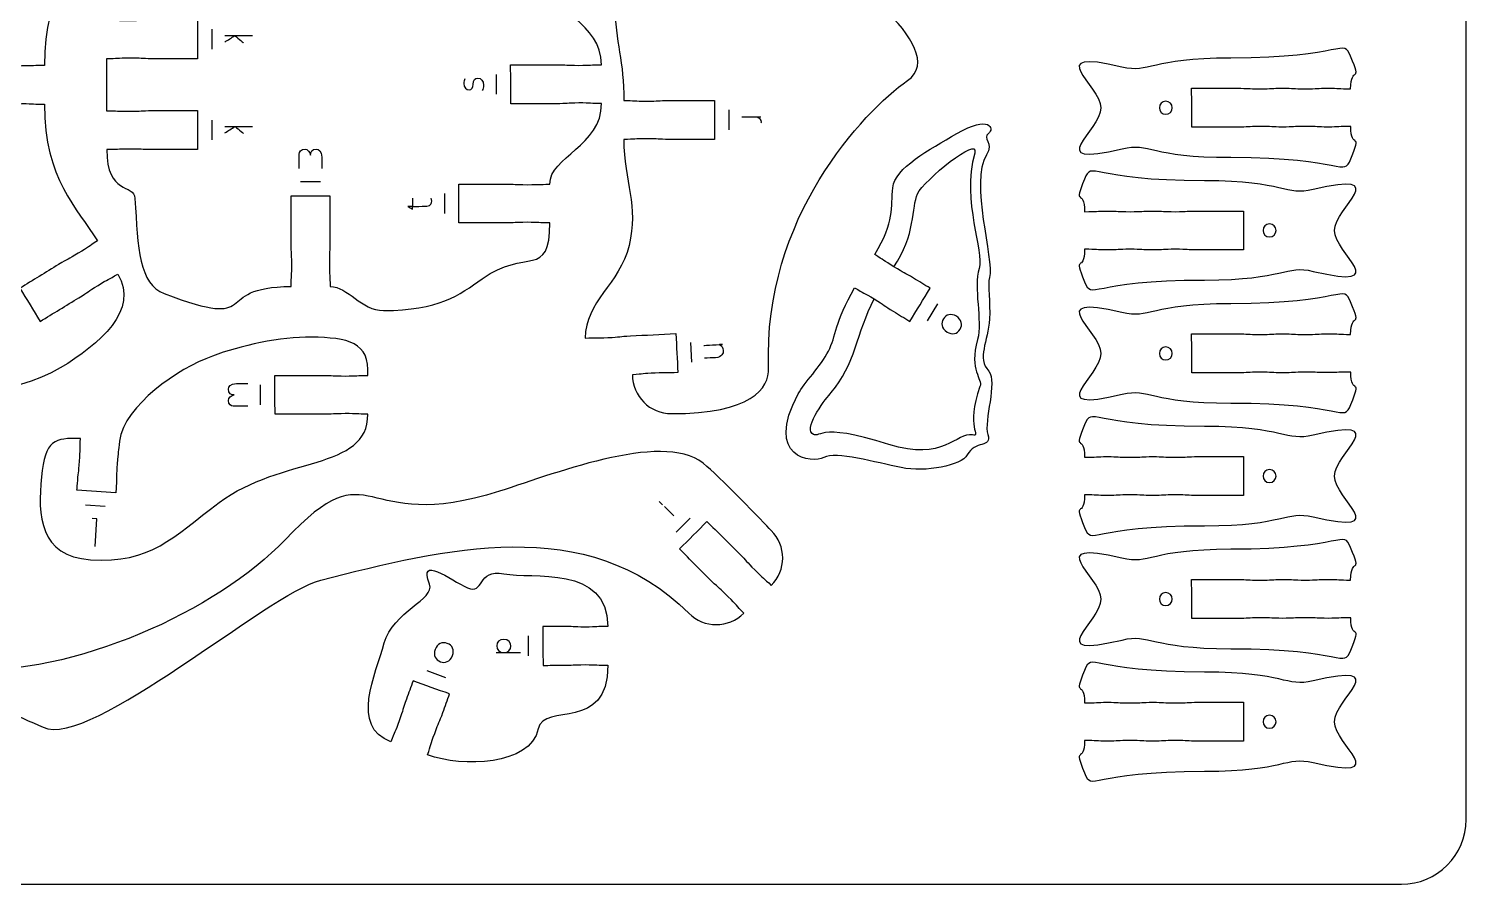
# Model space of a CAD drawing. Extents: x 0 to 200, y 0 to 300.
# Drawn here: x 89.3 to 200.1, y 0.1 to 66.1 of the extents above; entities that cross this region are included whole.
import ezdxf

# ---------------------------------------------------------------- set-up
doc = ezdxf.new("R2010")
doc.units = 0
doc.header["$MEASUREMENT"] = 0
doc.layers.add('DEFAULT', color=7, linetype='CONTINUOUS')

msp = doc.modelspace()

# ---------------------------------------------------------------- linework, layer by layer
at = {"layer": 'DEFAULT', "color": 7}
for points in [[(103.43, 66.01), (103.43, 64.48)], [(104.43, 65.52), (106.56, 65.52)], [(125.37, 61), (125.37, 62.53)], [(103.43, 59.01), (103.44, 57.48)], [(143.28, 59.79), (143.28, 58.26)], [(104.43, 58.52), (106.56, 58.52)], [(110.28, 54.28), (111.8, 54.28)], [(121.38, 51.81), (121.38, 53.34)], [(159.35, 44.85), (158.55, 43.54)], [(140.33, 41.86), (140.41, 40.34)], [(107.2, 37.06), (107.2, 38.59)], [(95.23, 29.23), (93.7, 29.33)], [(138.17, 29.36), (137.91, 29.62)], [(139.04, 28.49), (138.32, 29.22)], [(94.44, 26.14), (94.58, 28.27), (94.21, 28.29)], [(139.21, 27.24), (140.29, 28.32)], [(127.85, 17.71), (127.85, 19.24)], [(125.34, 17.96), (127.23, 17.96)], [(120, 16.57), (121.44, 16.05)]]:
    msp.add_lwpolyline(points, dxfattribs=at)
at = {"layer": 'DEFAULT', "color": 1}
for points, knots in [([(195.1, 0.1), (131.77, 0.1), (68.43, 0.1), (5.1, 0.1), (2.34, 0.1), (0.1, 2.34), (0.1, 5.1), (0.1, 101.77), (0.1, 198.43), (0.1, 295.1), (0.1, 297.86), (2.34, 300.1), (5.1, 300.1), (68.43, 300.1), (131.77, 300.1), (195.1, 300.1), (197.86, 300.1), (200.1, 297.86), (200.1, 295.1), (200.1, 198.43), (200.1, 101.77), (200.1, 5.1), (200.1, 2.34), (197.86, 0.1), (195.1, 0.1)], [0, 0, 0, 0, 538.583, 538.583, 538.583, 539.583, 539.583, 539.583, 1361.63, 1361.63, 1361.63, 1362.63, 1362.63, 1362.63, 1901.213, 1901.213, 1901.213, 1902.213, 1902.213, 1902.213, 2724.26, 2724.26, 2724.26, 2725.26, 2725.26, 2725.26, 2725.26]), ([(75.12, 61.71), (75.13, 50.65), (86.1, 67.96), (81.95, 39.07), (81.7, 37.3), (88.23, 37.77), (91.76, 39.9), (94.8, 41.74), (97.87, 44.38), (96.19, 47.14), (95.44, 46.69), (95.5, 46.78), (94.67, 46.27), (93.84, 45.76), (93.95, 45.77), (93.2, 45.32), (92.2, 44.71), (91.21, 44.1), (90.21, 43.49), (89.69, 44.35), (89.17, 45.2), (88.65, 46.05), (89.64, 46.66), (90.64, 47.27), (91.63, 47.88), (92.38, 48.33), (92.33, 48.24), (93.15, 48.75), (93.99, 49.25), (93.88, 49.24), (94.62, 49.7), (93.06, 52.26), (90.55, 54.41), (90.54, 60.23), (89.67, 60.23), (89.77, 60.28), (88.8, 60.28), (87.83, 60.27), (87.92, 60.23), (87.05, 60.22), (85.88, 60.22), (84.71, 60.22), (83.55, 60.22), (83.54, 61.22), (83.54, 62.22), (83.54, 63.22), (84.71, 63.22), (85.87, 63.22), (87.04, 63.22), (87.92, 63.22), (87.83, 63.17), (88.8, 63.18), (89.77, 63.18), (89.67, 63.23), (90.54, 63.23), (90.53, 69.05), (93.04, 71.2), (94.59, 73.77), (93.85, 74.22), (93.96, 74.21), (93.12, 74.72), (92.3, 75.22), (92.35, 75.13), (91.6, 75.58), (90.61, 76.19), (89.61, 76.8), (88.61, 77.4), (89.13, 78.26), (89.65, 79.11), (90.17, 79.96), (91.17, 79.36), (92.17, 78.75), (93.16, 78.15), (93.91, 77.69), (93.8, 77.7), (94.63, 77.19), (95.46, 76.69), (95.4, 76.78), (96.15, 76.33), (97.83, 79.09), (94.76, 81.73), (91.71, 83.56), (88.17, 85.68), (81.64, 86.14), (81.9, 84.37), (86.11, 55.48), (75.11, 72.77), (75.12, 61.71)], [1, 1, 1, 1, 2, 2, 2, 3, 3, 3, 4, 4, 4, 5, 5, 5, 6, 6, 6, 15.918074, 15.918074, 15.918074, 24.42283, 24.42283, 24.42283, 34.340904, 34.340904, 34.340904, 35.340904, 35.340904, 35.340904, 36.340904, 36.340904, 36.340904, 37.340904, 37.340904, 37.340904, 38.340904, 38.340904, 38.340904, 39.340904, 39.340904, 39.340904, 49.27091, 49.27091, 49.27091, 57.770916, 57.770916, 57.770916, 67.690922, 67.690922, 67.690922, 68.690922, 68.690922, 68.690922, 69.690922, 69.690922, 69.690922, 70.690922, 70.690922, 70.690922, 71.690922, 71.690922, 71.690922, 72.690922, 72.690922, 72.690922, 82.614035, 82.614035, 82.614035, 91.110786, 91.110786, 91.110786, 101.029223, 101.029223, 101.029223, 102.029223, 102.029223, 102.029223, 103.029223, 103.029223, 103.029223, 104.029223, 104.029223, 104.029223, 105.029223, 105.029223, 105.029223, 106.029223, 106.029223, 106.029223, 106.029223]), ([(133.47, 60.28), (133.47, 57.02), (129.47, 56.16), (129.48, 54.08), (129.48, 54.08), (128.7, 54.03), (127.73, 54.03), (126.76, 54.03), (126.85, 54.08), (125.98, 54.08), (124.81, 54.08), (123.64, 54.07), (122.48, 54.07), (122.48, 53.07), (122.48, 52.07), (122.48, 51.08), (123.65, 51.08), (124.81, 51.08), (125.98, 51.08), (126.85, 51.08), (126.76, 51.13), (127.73, 51.13), (128.7, 51.13), (128.6, 51.08), (129.48, 51.08), (129.48, 46.72), (127.64, 49.2), (124.26, 46.77), (122.54, 45.52), (120.88, 44.33), (116.67, 44.33), (114.93, 44.32), (113.95, 46.19), (112.55, 46.18), (112.55, 47.06), (112.5, 46.96), (112.5, 47.93), (112.49, 48.9), (112.54, 48.81), (112.54, 49.68), (112.54, 50.85), (112.54, 52.02), (112.54, 53.18), (111.54, 53.18), (110.54, 53.18), (109.54, 53.18), (109.54, 52.01), (109.54, 50.85), (109.54, 49.68), (109.55, 48.81), (109.59, 48.9), (109.6, 47.93), (109.6, 46.96), (109.55, 47.06), (109.55, 46.18), (103.2, 46.17), (107.49, 42.73), (99.77, 45.64), (97.84, 46.37), (97.74, 49.09), (97.51, 52.97), (97.45, 54.13), (95.34, 53.22), (95.34, 56.73), (96.21, 56.73), (96.11, 56.78), (97.09, 56.78), (98.06, 56.78), (97.96, 56.74), (98.84, 56.74), (100, 56.74), (101.17, 56.74), (102.34, 56.74), (102.34, 57.74), (102.33, 58.74), (102.33, 59.74), (101.17, 59.74), (100, 59.74), (98.83, 59.74), (97.96, 59.74), (98.05, 59.69), (97.08, 59.69), (96.11, 59.68), (96.21, 59.73), (95.33, 59.73), (95.33, 61.07), (95.33, 62.4), (95.33, 63.73), (96.2, 63.73), (96.11, 63.78), (97.08, 63.78), (98.05, 63.79), (97.95, 63.74), (98.83, 63.74), (100, 63.74), (101.16, 63.74), (102.33, 63.74), (102.33, 64.74), (102.33, 65.74), (102.33, 66.74), (101.16, 66.74), (99.99, 66.74), (98.83, 66.74), (97.95, 66.74), (98.05, 66.69), (97.08, 66.68), (96.1, 66.68), (96.2, 66.73), (95.33, 66.73), (95.32, 70.25), (97.43, 69.34), (97.5, 70.5), (97.71, 74.38), (97.81, 77.1), (99.73, 77.83), (107.45, 80.77), (103.16, 77.31), (109.51, 77.31), (109.51, 76.44), (109.56, 76.54), (109.56, 75.57), (109.57, 74.6), (109.52, 74.69), (109.52, 73.81), (109.52, 72.65), (109.52, 71.48), (109.52, 70.31), (110.52, 70.32), (111.52, 70.32), (112.52, 70.32), (112.52, 71.49), (112.52, 72.65), (112.52, 73.82), (112.51, 74.69), (112.47, 74.6), (112.46, 75.57), (112.46, 76.54), (112.51, 76.45), (112.51, 77.32), (113.92, 77.32), (114.89, 79.19), (116.63, 79.19), (120.84, 79.19), (122.5, 78.01), (124.23, 76.77), (127.61, 74.34), (129.51, 76.83), (129.52, 72.46), (128.64, 72.46), (128.74, 72.41), (127.77, 72.41), (126.8, 72.41), (126.89, 72.46), (126.02, 72.46), (124.85, 72.46), (123.69, 72.45), (122.52, 72.45), (122.52, 71.45), (122.52, 70.45), (122.52, 69.46), (123.69, 69.46), (124.86, 69.46), (126.02, 69.46), (126.9, 69.46), (126.8, 69.51), (127.77, 69.51), (128.75, 69.51), (128.65, 69.46), (129.52, 69.46), (129.52, 67.39), (133.46, 66.54), (133.46, 63.28), (132.59, 63.28), (132.69, 63.23), (131.71, 63.23), (130.74, 63.23), (130.84, 63.27), (129.96, 63.27), (128.8, 63.27), (127.63, 63.27), (126.46, 63.27), (126.47, 62.27), (126.47, 61.27), (126.47, 60.27), (127.63, 60.27), (128.8, 60.27), (129.97, 60.27), (130.84, 60.28), (130.75, 60.32), (131.72, 60.33), (132.69, 60.33), (132.59, 60.28), (133.47, 60.28)], [1, 1, 1, 1, 2, 2, 2, 3, 3, 3, 4, 4, 4, 13.920006, 13.920006, 13.920006, 22.420011, 22.420011, 22.420011, 32.340017, 32.340017, 32.340017, 33.340017, 33.340017, 33.340017, 34.340017, 34.340017, 34.340017, 35.340017, 35.340017, 35.340017, 36.340017, 36.340017, 36.340017, 37.340017, 37.340017, 37.340017, 38.340017, 38.340017, 38.340017, 39.340017, 39.340017, 39.340017, 49.261023, 49.261023, 49.261023, 57.761029, 57.761029, 57.761029, 67.682035, 67.682035, 67.682035, 68.682035, 68.682035, 68.682035, 69.682035, 69.682035, 69.682035, 70.682035, 70.682035, 70.682035, 71.682035, 71.682035, 71.682035, 72.682035, 72.682035, 72.682035, 73.682035, 73.682035, 73.682035, 74.682035, 74.682035, 74.682035, 84.602042, 84.602042, 84.602042, 93.102047, 93.102047, 93.102047, 103.022054, 103.022054, 103.022054, 104.022054, 104.022054, 104.022054, 105.022054, 105.022054, 105.022054, 116.363062, 116.363062, 116.363062, 117.363062, 117.363062, 117.363062, 118.363062, 118.363062, 118.363062, 128.283068, 128.283068, 128.283068, 136.783073, 136.783073, 136.783073, 146.703079, 146.703079, 146.703079, 147.703079, 147.703079, 147.703079, 148.703079, 148.703079, 148.703079, 149.703079, 149.703079, 149.703079, 150.703079, 150.703079, 150.703079, 151.703079, 151.703079, 151.703079, 152.703079, 152.703079, 152.703079, 153.703079, 153.703079, 153.703079, 163.623086, 163.623086, 163.623086, 172.123092, 172.123092, 172.123092, 182.053099, 182.053099, 182.053099, 183.053099, 183.053099, 183.053099, 184.053099, 184.053099, 184.053099, 185.053099, 185.053099, 185.053099, 186.053099, 186.053099, 186.053099, 187.053099, 187.053099, 187.053099, 188.053099, 188.053099, 188.053099, 189.053099, 189.053099, 189.053099, 198.974105, 198.974105, 198.974105, 207.473111, 207.473111, 207.473111, 217.393116, 217.393116, 217.393116, 218.393116, 218.393116, 218.393116, 219.393116, 219.393116, 219.393116, 220.393116, 220.393116, 220.393116, 221.393116, 221.393116, 221.393116, 222.393116, 222.393116, 222.393116, 232.312122, 232.312122, 232.312122, 240.812128, 240.812128, 240.812128, 250.733134, 250.733134, 250.733134, 251.733134, 251.733134, 251.733134, 252.733134, 252.733134, 252.733134, 252.733134]), ([(135.18, 60.52), (135.23, 63.5), (134.5, 65), (134.49, 67.92), (135.37, 67.92), (135.27, 67.97), (136.24, 67.97), (137.21, 67.97), (137.12, 67.92), (137.99, 67.92), (139.16, 67.92), (140.33, 67.92), (141.49, 67.92), (141.49, 68.92), (141.49, 69.92), (141.49, 70.92), (140.32, 70.92), (139.16, 70.92), (137.99, 70.92), (137.11, 70.92), (137.21, 70.87), (136.24, 70.87), (135.27, 70.87), (135.36, 70.91), (134.49, 70.91), (134.49, 72.57), (135.83, 73.91), (137.49, 73.92), (145.53, 73.92), (144.47, 74.52), (149.07, 72.18), (151.28, 71.05), (160.55, 64.55), (157.05, 62.06), (153.62, 59.63), (145.9, 51.48), (146.34, 39.9), (146.4, 38.31), (145, 36.39), (138.85, 36.38), (137.2, 36.38), (135.85, 37.72), (135.85, 39.38), (136.73, 39.42), (136.62, 39.47), (137.6, 39.51), (138.56, 39.56), (138.47, 39.51), (139.35, 39.55), (139.3, 40.55), (139.25, 41.55), (139.2, 42.55), (138.03, 42.49), (136.87, 42.43), (135.7, 42.38), (134.83, 42.33), (134.93, 42.29), (133.96, 42.24), (132.99, 42.19), (133.08, 42.25), (132.21, 42.2), (132.2, 45.01), (134.86, 46.37), (135.59, 49.34), (136.34, 52.41), (135.19, 54.23), (135.18, 57.52), (136.06, 57.52), (135.96, 57.57), (136.93, 57.57), (137.9, 57.57), (137.81, 57.52), (138.68, 57.52), (139.85, 57.52), (141.01, 57.52), (142.18, 57.52), (142.18, 58.52), (142.18, 59.52), (142.18, 60.52), (141.01, 60.52), (139.84, 60.52), (138.68, 60.52), (137.8, 60.52), (137.9, 60.47), (136.93, 60.47), (135.95, 60.47), (136.05, 60.52), (135.18, 60.52)], [1, 1, 1, 1, 2, 2, 2, 3, 3, 3, 4, 4, 4, 13.920007, 13.920007, 13.920007, 22.420013, 22.420013, 22.420013, 32.340019, 32.340019, 32.340019, 33.340019, 33.340019, 33.340019, 34.340019, 34.340019, 34.340019, 35.340019, 35.340019, 35.340019, 36.340019, 36.340019, 36.340019, 37.340019, 37.340019, 37.340019, 38.340019, 38.340019, 38.340019, 39.340019, 39.340019, 39.340019, 40.340019, 40.340019, 40.340019, 41.340019, 41.340019, 41.340019, 42.340019, 42.340019, 42.340019, 50.839353, 50.839353, 50.839353, 60.760021, 60.760021, 60.760021, 61.760021, 61.760021, 61.760021, 62.760021, 62.760021, 62.760021, 63.760021, 63.760021, 63.760021, 64.760021, 64.760021, 64.760021, 65.760021, 65.760021, 65.760021, 66.760021, 66.760021, 66.760021, 76.680027, 76.680027, 76.680027, 85.180033, 85.180033, 85.180033, 95.100039, 95.100039, 95.100039, 96.100039, 96.100039, 96.100039, 97.100039, 97.100039, 97.100039, 97.100039]), ([(191.2, 58.52), (191.2, 56.62), (192.14, 58.26), (191.2, 56.02), (190.58, 54.55), (190.89, 56.15), (181.96, 56.14), (175.69, 56.13), (175.75, 57.32), (173.58, 56.8), (167.27, 55.3), (171.95, 58.21), (171.95, 59.95), (171.94, 61.69), (167.26, 64.59), (173.57, 63.1), (175.74, 62.59), (175.68, 63.78), (181.95, 63.79), (190.88, 63.8), (190.57, 65.4), (191.19, 63.93), (192.13, 61.69), (191.19, 63.33), (191.19, 61.42), (190.22, 61.42), (190.32, 61.47), (189.44, 61.47), (188.57, 61.47), (188.67, 61.42), (187.69, 61.42), (186.72, 61.42), (186.82, 61.47), (185.94, 61.47), (185.07, 61.47), (185.17, 61.42), (184.19, 61.42), (183.22, 61.42), (183.32, 61.46), (182.44, 61.46), (181.28, 61.46), (180.11, 61.46), (178.94, 61.46), (178.94, 60.46), (178.95, 59.46), (178.95, 58.46), (180.11, 58.46), (181.28, 58.46), (182.45, 58.47), (183.32, 58.47), (183.23, 58.51), (184.2, 58.52), (185.17, 58.52), (185.07, 58.47), (185.95, 58.47), (186.82, 58.47), (186.73, 58.52), (187.7, 58.52), (188.67, 58.52), (188.57, 58.47), (189.45, 58.47), (190.32, 58.47), (190.23, 58.52), (191.2, 58.52)], [1, 1, 1, 1, 2, 2, 2, 3, 3, 3, 4, 4, 4, 5, 5, 5, 6, 6, 6, 7, 7, 7, 8, 8, 8, 9, 9, 9, 10, 10, 10, 11, 11, 11, 12, 12, 12, 13, 13, 13, 14, 14, 14, 23.920007, 23.920007, 23.920007, 32.420012, 32.420012, 32.420012, 42.341019, 42.341019, 42.341019, 43.341019, 43.341019, 43.341019, 44.341019, 44.341019, 44.341019, 45.341019, 45.341019, 45.341019, 46.341019, 46.341019, 46.341019, 47.341019, 47.341019, 47.341019, 47.341019]), ([(154.52, 48.65), (155.27, 48.19), (155.16, 48.2), (155.99, 47.7), (156.82, 47.19), (156.76, 47.28), (157.51, 46.83), (157.93, 46.57), (158.36, 46.31), (158.79, 46.05), (158.27, 45.2), (157.75, 44.34), (157.23, 43.49), (156.8, 43.75), (156.38, 44.01), (155.95, 44.27), (155.2, 44.72), (155.31, 44.72), (154.48, 45.22), (153.65, 45.73), (153.71, 45.63), (152.96, 46.09), (151.43, 43.37), (151.56, 42.39), (150.95, 41.19), (150.39, 40.09), (149.05, 38.7), (148.63, 37.92), (145.95, 32.95), (149.72, 32.5), (150.6, 33), (151.49, 33.5), (154.66, 32.61), (156.55, 32.22), (158.44, 31.82), (161.21, 32.39), (161.64, 33.2), (162.24, 34.32), (163.56, 33.72), (163.23, 34.77), (162.9, 35.81), (164, 38.85), (163.3, 39.65), (162.37, 40.7), (163.25, 41.88), (163.36, 43.69), (163.44, 44.92), (163.21, 46.33), (163.36, 46.88), (163.73, 48.25), (161.8, 54.24), (163.14, 56.34), (163.7, 57.22), (162.79, 57.61), (163.28, 57.98), (163.78, 58.35), (163.37, 59.43), (160.84, 57.97), (158.7, 56.73), (156.07, 55.32), (155.91, 53.8), (155.75, 52.27), (156.08, 51.21), (154.52, 48.65)], [1, 1, 1, 1, 2, 2, 2, 3, 3, 3, 7.249824, 7.249824, 7.249824, 15.749285, 15.749285, 15.749285, 20.001671, 20.001671, 20.001671, 21.001671, 21.001671, 21.001671, 22.001671, 22.001671, 22.001671, 23.001671, 23.001671, 23.001671, 24.001671, 24.001671, 24.001671, 25.001671, 25.001671, 25.001671, 26.001671, 26.001671, 26.001671, 27.001671, 27.001671, 27.001671, 28.001671, 28.001671, 28.001671, 29.001671, 29.001671, 29.001671, 30.001671, 30.001671, 30.001671, 31.001671, 31.001671, 31.001671, 32.001671, 32.001671, 32.001671, 33.001671, 33.001671, 33.001671, 34.001671, 34.001671, 34.001671, 35.001671, 35.001671, 35.001671, 36.001671, 36.001671, 36.001671, 36.001671]), ([(170.69, 51.95), (170.69, 53.86), (169.75, 52.22), (170.69, 54.46), (171.31, 55.93), (171, 54.33), (179.93, 54.33), (186.2, 54.33), (186.14, 53.14), (188.31, 53.65), (194.62, 55.15), (189.94, 52.25), (189.94, 50.5), (189.94, 48.76), (194.62, 45.86), (188.31, 47.35), (186.14, 47.87), (186.2, 46.68), (179.93, 46.68), (171, 46.68), (171.31, 45.08), (170.69, 46.55), (169.75, 48.79), (170.69, 47.15), (170.69, 49.05), (171.66, 49.05), (171.57, 49), (172.44, 49), (173.32, 49), (173.22, 49.05), (174.19, 49.05), (175.16, 49.05), (175.07, 49), (175.94, 49), (176.82, 49), (176.72, 49.05), (177.69, 49.05), (178.66, 49.05), (178.57, 49), (179.44, 49), (180.61, 49), (181.77, 49), (182.94, 49), (182.94, 50), (182.94, 51), (182.94, 52), (181.77, 52), (180.61, 52), (179.44, 52), (178.57, 52), (178.66, 51.96), (177.69, 51.95), (176.72, 51.95), (176.82, 52), (175.94, 52), (175.07, 52), (175.16, 51.95), (174.19, 51.95), (173.22, 51.95), (173.32, 52), (172.44, 52), (171.57, 52), (171.66, 51.95), (170.69, 51.95)], [1, 1, 1, 1, 2, 2, 2, 3, 3, 3, 4, 4, 4, 5, 5, 5, 6, 6, 6, 7, 7, 7, 8, 8, 8, 9, 9, 9, 10, 10, 10, 11, 11, 11, 12, 12, 12, 13, 13, 13, 14, 14, 14, 23.92, 23.92, 23.92, 32.42, 32.42, 32.42, 42.34, 42.34, 42.34, 43.34, 43.34, 43.34, 44.34, 44.34, 44.34, 45.34, 45.34, 45.34, 46.34, 46.34, 46.34, 47.34, 47.34, 47.34, 47.34]), ([(191.2, 39.59), (191.2, 37.68), (192.14, 39.32), (191.2, 37.08), (190.58, 35.61), (190.89, 37.21), (181.96, 37.2), (175.69, 37.19), (175.75, 38.39), (173.58, 37.87), (167.27, 36.37), (171.95, 39.27), (171.95, 41.02), (171.94, 42.76), (167.26, 45.65), (173.57, 44.17), (175.74, 43.66), (175.68, 44.84), (181.95, 44.85), (190.88, 44.86), (190.57, 46.46), (191.19, 44.99), (192.13, 42.75), (191.19, 44.39), (191.19, 42.49), (190.22, 42.49), (190.32, 42.54), (189.44, 42.54), (188.57, 42.53), (188.67, 42.49), (187.69, 42.48), (186.72, 42.48), (186.82, 42.53), (185.94, 42.53), (185.07, 42.53), (185.17, 42.48), (184.19, 42.48), (183.22, 42.48), (183.32, 42.53), (182.44, 42.53), (181.28, 42.53), (180.11, 42.52), (178.94, 42.52), (178.94, 41.52), (178.95, 40.52), (178.95, 39.52), (180.11, 39.53), (181.28, 39.53), (182.45, 39.53), (183.32, 39.53), (183.23, 39.58), (184.2, 39.58), (185.17, 39.58), (185.07, 39.53), (185.95, 39.53), (186.82, 39.53), (186.73, 39.58), (187.7, 39.58), (188.67, 39.59), (188.57, 39.54), (189.45, 39.54), (190.32, 39.54), (190.23, 39.59), (191.2, 39.59)], [1, 1, 1, 1, 2, 2, 2, 3, 3, 3, 4, 4, 4, 5, 5, 5, 6, 6, 6, 7, 7, 7, 8, 8, 8, 9, 9, 9, 10, 10, 10, 11, 11, 11, 12, 12, 12, 13, 13, 13, 14, 14, 14, 23.920007, 23.920007, 23.920007, 32.420012, 32.420012, 32.420012, 42.341019, 42.341019, 42.341019, 43.341019, 43.341019, 43.341019, 44.341019, 44.341019, 44.341019, 45.341019, 45.341019, 45.341019, 46.341019, 46.341019, 46.341019, 47.341019, 47.341019, 47.341019, 47.341019]), ([(111.12, 42.28), (113.9, 42.23), (115.63, 41.92), (115.46, 39.33), (114.58, 39.33), (114.68, 39.28), (113.71, 39.28), (112.74, 39.28), (112.83, 39.33), (111.96, 39.33), (110.74, 39.33), (109.52, 39.33), (108.3, 39.32), (108.3, 38.33), (108.3, 37.33), (108.31, 36.33), (109.52, 36.33), (110.74, 36.33), (111.96, 36.33), (112.84, 36.33), (112.74, 36.38), (113.71, 36.38), (114.68, 36.38), (114.58, 36.34), (115.46, 36.34), (115.46, 31.96), (108.84, 33.14), (103.99, 29.52), (100.4, 26.84), (98.76, 24.81), (94.09, 25.12), (90.16, 25.38), (90.01, 28.54), (90.31, 31.5), (90.59, 34.38), (91.32, 34.5), (93.31, 34.47), (93.26, 33.59), (93.31, 33.69), (93.24, 32.72), (93.18, 31.75), (93.14, 31.85), (93.08, 30.98), (93.07, 30.81), (93.05, 30.64), (93.04, 30.48), (94.04, 30.41), (95.04, 30.34), (96.04, 30.27), (96.05, 30.44), (96.06, 30.61), (96.07, 30.77), (96.13, 31.64), (96.07, 31.56), (96.14, 32.52), (96.21, 33.49), (96.25, 33.39), (96.31, 34.26), (96.73, 37.04), (100.81, 39.84), (103.48, 40.82), (105.6, 41.61), (108.73, 42.32), (111.12, 42.28)], [1, 1, 1, 1, 2, 2, 2, 3, 3, 3, 4, 4, 4, 14.359011, 14.359011, 14.359011, 22.856017, 22.856017, 22.856017, 33.214028, 33.214028, 33.214028, 34.214028, 34.214028, 34.214028, 35.214028, 35.214028, 35.214028, 36.214028, 36.214028, 36.214028, 37.214028, 37.214028, 37.214028, 38.214028, 38.214028, 38.214028, 39.214028, 39.214028, 39.214028, 40.214028, 40.214028, 40.214028, 41.214028, 41.214028, 41.214028, 42.632213, 42.632213, 42.632213, 51.134814, 51.134814, 51.134814, 52.552999, 52.552999, 52.552999, 53.552999, 53.552999, 53.552999, 54.552999, 54.552999, 54.552999, 55.552999, 55.552999, 55.552999, 56.552999, 56.552999, 56.552999, 56.552999]), ([(170.69, 33.02), (170.69, 34.93), (169.75, 33.28), (170.69, 35.52), (171.31, 36.99), (171, 35.39), (179.93, 35.39), (186.2, 35.39), (186.14, 34.2), (188.31, 34.72), (194.62, 36.21), (189.94, 33.31), (189.94, 31.57), (189.94, 29.82), (194.62, 26.92), (188.31, 28.42), (186.14, 28.93), (186.2, 27.74), (179.93, 27.74), (171, 27.74), (171.31, 26.15), (170.69, 27.61), (169.75, 29.86), (170.69, 28.21), (170.69, 30.12), (171.66, 30.12), (171.57, 30.07), (172.44, 30.07), (173.32, 30.07), (173.22, 30.12), (174.19, 30.12), (175.16, 30.12), (175.07, 30.07), (175.94, 30.07), (176.82, 30.07), (176.72, 30.12), (177.69, 30.12), (178.66, 30.12), (178.57, 30.07), (179.44, 30.07), (180.61, 30.07), (181.77, 30.07), (182.94, 30.07), (182.94, 31.07), (182.94, 32.07), (182.94, 33.07), (181.77, 33.07), (180.61, 33.07), (179.44, 33.07), (178.57, 33.07), (178.66, 33.02), (177.69, 33.02), (176.72, 33.02), (176.82, 33.07), (175.94, 33.07), (175.07, 33.07), (175.16, 33.02), (174.19, 33.02), (173.22, 33.02), (173.32, 33.07), (172.44, 33.07), (171.57, 33.07), (171.66, 33.02), (170.69, 33.02)], [1, 1, 1, 1, 2, 2, 2, 3, 3, 3, 4, 4, 4, 5, 5, 5, 6, 6, 6, 7, 7, 7, 8, 8, 8, 9, 9, 9, 10, 10, 10, 11, 11, 11, 12, 12, 12, 13, 13, 13, 14, 14, 14, 23.92, 23.92, 23.92, 32.42, 32.42, 32.42, 42.34, 42.34, 42.34, 43.34, 43.34, 43.34, 44.34, 44.34, 44.34, 45.34, 45.34, 45.34, 46.34, 46.34, 46.34, 47.34, 47.34, 47.34, 47.34]), ([(140.19, 20.99), (132.34, 28.82), (121.31, 25.95), (111.84, 23.55), (107.73, 22.51), (94.1, 10.51), (90.43, 12.2), (86.76, 13.89), (78.41, 17.03), (84.32, 16.65), (92.67, 16.12), (103.88, 21.17), (109.08, 26.66), (116.01, 33.97), (114.63, 26.9), (125.6, 30.4), (130.22, 31.87), (138.67, 35.22), (141.58, 32.31), (142.93, 31.2), (146.54, 27.37), (146.54, 27.37), (147.72, 26.2), (147.72, 24.3), (146.55, 23.13), (145.93, 23.74), (145.97, 23.64), (145.27, 24.33), (144.59, 25.01), (144.69, 24.98), (144.07, 25.6), (143.24, 26.42), (142.42, 27.25), (141.59, 28.07), (140.89, 27.36), (140.18, 26.65), (139.47, 25.95), (140.3, 25.12), (141.13, 24.3), (141.95, 23.47), (142.57, 22.86), (142.54, 22.96), (143.23, 22.27), (143.92, 21.59), (143.81, 21.62), (144.43, 21), (143.26, 19.83), (141.35, 19.82), (140.19, 20.99)], [1, 1, 1, 1, 2, 2, 2, 3, 3, 3, 4, 4, 4, 5, 5, 5, 6, 6, 6, 7, 7, 7, 8, 8, 8, 9, 9, 9, 10, 10, 10, 11, 11, 11, 20.919304, 20.919304, 20.919304, 29.415905, 29.415905, 29.415905, 39.345819, 39.345819, 39.345819, 40.345819, 40.345819, 40.345819, 41.345819, 41.345819, 41.345819, 42.345819, 42.345819, 42.345819, 42.345819]), ([(191.2, 20.65), (191.2, 18.74), (192.14, 20.39), (191.2, 18.15), (190.58, 16.68), (190.89, 18.27), (181.96, 18.26), (175.69, 18.26), (175.75, 19.45), (173.58, 18.93), (167.27, 17.43), (171.95, 20.33), (171.95, 22.08), (171.94, 23.82), (167.26, 26.72), (173.57, 25.23), (175.74, 24.72), (175.68, 25.91), (181.95, 25.92), (190.88, 25.93), (190.57, 27.52), (191.19, 26.06), (192.13, 23.81), (191.19, 25.46), (191.19, 23.55), (190.22, 23.55), (190.32, 23.6), (189.44, 23.6), (188.57, 23.6), (188.67, 23.55), (187.69, 23.55), (186.72, 23.55), (186.82, 23.6), (185.94, 23.6), (185.07, 23.59), (185.17, 23.55), (184.19, 23.54), (183.22, 23.54), (183.32, 23.59), (182.44, 23.59), (181.28, 23.59), (180.11, 23.59), (178.94, 23.59), (178.94, 22.59), (178.95, 21.59), (178.95, 20.59), (180.11, 20.59), (181.28, 20.59), (182.45, 20.59), (183.32, 20.59), (183.23, 20.64), (184.2, 20.64), (185.17, 20.65), (185.07, 20.6), (185.95, 20.6), (186.82, 20.6), (186.73, 20.65), (187.7, 20.65), (188.67, 20.65), (188.57, 20.6), (189.45, 20.6), (190.32, 20.6), (190.23, 20.65), (191.2, 20.65)], [1, 1, 1, 1, 2, 2, 2, 3, 3, 3, 4, 4, 4, 5, 5, 5, 6, 6, 6, 7, 7, 7, 8, 8, 8, 9, 9, 9, 10, 10, 10, 11, 11, 11, 12, 12, 12, 13, 13, 13, 14, 14, 14, 23.920007, 23.920007, 23.920007, 32.420012, 32.420012, 32.420012, 42.341019, 42.341019, 42.341019, 43.341019, 43.341019, 43.341019, 44.341019, 44.341019, 44.341019, 45.341019, 45.341019, 45.341019, 46.341019, 46.341019, 46.341019, 47.341019, 47.341019, 47.341019, 47.341019]), ([(132.2, 19.93), (133.17, 19.93), (133.08, 19.98), (133.95, 19.98), (133.95, 24.78), (128.08, 23.61), (125.95, 24.03), (123.82, 24.44), (124.45, 22.35), (123.15, 22.95), (121.81, 23.56), (119.3, 25.54), (120.21, 23.23), (120.67, 22.07), (117.38, 21.11), (116.72, 18.7), (116.06, 16.3), (114.07, 12.23), (117.24, 11.08), (117.53, 11.9), (117.55, 11.79), (117.88, 12.71), (118.21, 13.62), (118.13, 13.55), (118.43, 14.37), (118.6, 14.84), (118.77, 15.31), (118.94, 15.78), (119.88, 15.44), (120.82, 15.11), (121.76, 14.77), (121.59, 14.3), (121.42, 13.83), (121.25, 13.35), (120.95, 12.53), (120.94, 12.64), (120.61, 11.73), (120.27, 10.81), (120.35, 10.89), (120.06, 10.07), (122.75, 9.09), (127.98, 9.25), (128.59, 12.07), (129.04, 14.17), (133.96, 11.75), (133.95, 16.98), (133.08, 16.98), (133.18, 17.03), (132.2, 17.03), (131.23, 17.03), (131.33, 16.98), (130.45, 16.98), (129.95, 16.98), (129.46, 16.98), (128.96, 16.97), (128.95, 17.97), (128.95, 18.97), (128.95, 19.97), (129.45, 19.97), (129.95, 19.97), (130.45, 19.97), (131.33, 19.98), (131.23, 19.93), (132.2, 19.93)], [1, 1, 1, 1, 2, 2, 2, 3, 3, 3, 4, 4, 4, 5, 5, 5, 6, 6, 6, 7, 7, 7, 8, 8, 8, 9, 9, 9, 13.244538, 13.244538, 13.244538, 21.740903, 21.740903, 21.740903, 25.995786, 25.995786, 25.995786, 26.995786, 26.995786, 26.995786, 27.995786, 27.995786, 27.995786, 28.995786, 28.995786, 28.995786, 29.995786, 29.995786, 29.995786, 30.995786, 30.995786, 30.995786, 31.995786, 31.995786, 31.995786, 36.245789, 36.245789, 36.245789, 44.745794, 44.745794, 44.745794, 49.005796, 49.005796, 49.005796, 50.005796, 50.005796, 50.005796, 50.005796]), ([(170.69, 14.08), (170.69, 15.99), (169.75, 14.35), (170.69, 16.59), (171.31, 18.06), (171, 16.46), (179.93, 16.46), (186.2, 16.46), (186.14, 15.27), (188.31, 15.78), (194.62, 17.28), (189.94, 14.38), (189.94, 12.63), (189.94, 10.89), (194.62, 7.99), (188.31, 9.48), (186.14, 10), (186.2, 8.81), (179.93, 8.81), (171, 8.81), (171.31, 7.21), (170.69, 8.68), (169.75, 10.92), (170.69, 9.28), (170.69, 11.18), (171.66, 11.18), (171.57, 11.13), (172.44, 11.13), (173.32, 11.13), (173.22, 11.18), (174.19, 11.18), (175.16, 11.18), (175.07, 11.13), (175.94, 11.13), (176.82, 11.13), (176.72, 11.18), (177.69, 11.18), (178.66, 11.18), (178.57, 11.13), (179.44, 11.13), (180.61, 11.13), (181.77, 11.13), (182.94, 11.13), (182.94, 12.13), (182.94, 13.13), (182.94, 14.13), (181.77, 14.13), (180.61, 14.13), (179.44, 14.13), (178.57, 14.13), (178.66, 14.08), (177.69, 14.08), (176.72, 14.08), (176.82, 14.13), (175.94, 14.13), (175.07, 14.13), (175.16, 14.08), (174.19, 14.08), (173.22, 14.08), (173.32, 14.13), (172.44, 14.13), (171.57, 14.13), (171.66, 14.08), (170.69, 14.08)], [1, 1, 1, 1, 2, 2, 2, 3, 3, 3, 4, 4, 4, 5, 5, 5, 6, 6, 6, 7, 7, 7, 8, 8, 8, 9, 9, 9, 10, 10, 10, 11, 11, 11, 12, 12, 12, 13, 13, 13, 14, 14, 14, 23.92, 23.92, 23.92, 32.42, 32.42, 32.42, 42.34, 42.34, 42.34, 43.34, 43.34, 43.34, 44.34, 44.34, 44.34, 45.34, 45.34, 45.34, 46.34, 46.34, 46.34, 47.34, 47.34, 47.34, 47.34])]:
    msp.add_open_spline(points, degree=3, knots=knots, dxfattribs=at)
at = {"layer": 'DEFAULT', "color": 7}
for points, knots in [([(104.43, 65.02), (104.69, 65.19), (104.95, 65.35), (105.21, 65.52), (105.26, 65.48), (105.88, 64.97), (105.88, 64.97)], [0, 0, 0, 0, 2.640589, 2.640589, 2.640589, 3.640589, 3.640589, 3.640589, 3.640589]), ([(122.94, 62.19), (122.89, 62.11), (122.85, 61.98), (122.85, 61.83), (122.85, 61.52), (123.04, 61.33), (123.28, 61.33), (123.45, 61.33), (123.57, 61.54), (123.57, 61.76), (123.57, 62.1), (123.71, 62.24), (123.93, 62.24), (124.19, 62.24), (124.37, 62.04), (124.37, 61.7), (124.37, 61.54), (124.33, 61.39), (124.27, 61.29)], [0, 0, 0, 0, 1, 1, 1, 2, 2, 2, 3, 3, 3, 4, 4, 4, 5, 5, 5, 6, 6, 6, 6]), ([(176.94, 60.46), (177.22, 60.46), (177.45, 60.23), (177.45, 59.96), (177.45, 59.68), (177.22, 59.46), (176.95, 59.46), (176.67, 59.46), (176.45, 59.68), (176.45, 59.96), (176.44, 60.23), (176.67, 60.46), (176.94, 60.46)], [0, 0, 0, 0, 1, 1, 1, 2, 2, 2, 3, 3, 3, 4, 4, 4, 4]), ([(144.28, 59.26), (144.61, 59.26), (144.94, 59.26), (145.28, 59.26), (145.45, 59.26), (145.6, 59.26), (145.73, 59.27)], [0, 0, 0, 0, 2.830002, 2.830002, 2.830002, 3.830002, 3.830002, 3.830002, 3.830002]), ([(145.45, 59.26), (145.64, 59.19), (145.76, 59.03), (145.76, 58.86), (145.76, 58.83), (145.76, 58.81), (145.75, 58.78)], [0, 0, 0, 0, 1, 1, 1, 2, 2, 2, 2]), ([(104.44, 58.02), (104.7, 58.19), (104.96, 58.35), (105.22, 58.52), (105.27, 58.49), (105.89, 57.97), (105.89, 57.97)], [0, 0, 0, 0, 2.640589, 2.640589, 2.640589, 3.640589, 3.640589, 3.640589, 3.640589]), ([(110.16, 55.28), (110.16, 55.65), (110.16, 56.02), (110.16, 56.39), (110.16, 56.56), (110.3, 56.77), (110.62, 56.77), (110.82, 56.77), (111.01, 56.54), (111.03, 56.31), (111.04, 56.55), (111.15, 56.77), (111.48, 56.77), (111.67, 56.77), (111.91, 56.64), (111.91, 56.14), (111.91, 55.85), (111.91, 55.57), (111.91, 55.28)], [0, 0, 0, 0, 3.156003, 3.156003, 3.156003, 4.156003, 4.156003, 4.156003, 5.156003, 5.156003, 5.156003, 6.156003, 6.156003, 6.156003, 7.156003, 7.156003, 7.156003, 9.579004, 9.579004, 9.579004, 9.579004]), ([(118.91, 53), (118.91, 52.79), (118.91, 52.58), (118.91, 52.36), (118.79, 52.36), (118.67, 52.36), (118.55, 52.36), (118.67, 52.29), (118.79, 52.21), (118.91, 52.14), (118.91, 52.21), (118.91, 52.29), (118.91, 52.36), (119.23, 52.36), (119.56, 52.36), (119.89, 52.37), (120.06, 52.37), (120.19, 52.39), (120.27, 52.47), (120.34, 52.53), (120.38, 52.63), (120.38, 52.75), (120.38, 52.85), (120.36, 52.94), (120.34, 52.99)], [0, 0, 0, 0, 1.802001, 1.802001, 1.802001, 2.813002, 2.813002, 2.813002, 4.008259, 4.008259, 4.008259, 4.64526, 4.64526, 4.64526, 7.433261, 7.433261, 7.433261, 8.433261, 8.433261, 8.433261, 9.433261, 9.433261, 9.433261, 10.433261, 10.433261, 10.433261, 10.433261]), ([(184.94, 50), (184.66, 50), (184.44, 50.23), (184.44, 50.5), (184.44, 50.78), (184.66, 51), (184.94, 51), (185.22, 51), (185.44, 50.78), (185.44, 50.5), (185.44, 50.23), (185.22, 50), (184.94, 50)], [0, 0, 0, 0, 1, 1, 1, 2, 2, 2, 3, 3, 3, 4, 4, 4, 4]), ([(160.09, 42.67), (159.63, 42.95), (159.63, 43.39), (159.81, 43.69), (160.01, 44.02), (160.42, 44.13), (160.81, 43.89), (161.22, 43.64), (161.3, 43.22), (161.09, 42.88), (160.88, 42.52), (160.47, 42.44), (160.09, 42.67)], [0, 0, 0, 0, 1, 1, 1, 2, 2, 2, 3, 3, 3, 4, 4, 4, 4]), ([(141.35, 41.64), (141.35, 41.64), (142.68, 41.71), (142.8, 41.72), (142.72, 41.72), (142.64, 41.71), (142.56, 41.7), (142.7, 41.64), (142.84, 41.48), (142.85, 41.24), (142.86, 41.04), (142.76, 40.72), (142.26, 40.69), (141.97, 40.68), (141.68, 40.66), (141.4, 40.65)], [0, 0, 0, 0, 1, 1, 1, 1.680921, 1.680921, 1.680921, 2.680921, 2.680921, 2.680921, 3.680921, 3.680921, 3.680921, 6.136903, 6.136903, 6.136903, 6.136903]), ([(176.94, 41.52), (177.22, 41.52), (177.45, 41.3), (177.45, 41.02), (177.45, 40.75), (177.22, 40.52), (176.95, 40.52), (176.67, 40.52), (176.45, 40.74), (176.45, 41.02), (176.44, 41.3), (176.67, 41.52), (176.94, 41.52)], [0, 0, 0, 0, 1, 1, 1, 2, 2, 2, 3, 3, 3, 4, 4, 4, 4]), ([(106.2, 36.95), (105.83, 36.95), (105.46, 36.95), (105.09, 36.95), (104.93, 36.94), (104.72, 37.09), (104.72, 37.4), (104.72, 37.6), (104.95, 37.8), (105.17, 37.82), (104.94, 37.82), (104.72, 37.93), (104.72, 38.26), (104.72, 38.46), (104.84, 38.7), (105.35, 38.7), (105.63, 38.7), (105.92, 38.7), (106.2, 38.7)], [0, 0, 0, 0, 3.156001, 3.156001, 3.156001, 4.156001, 4.156001, 4.156001, 5.156001, 5.156001, 5.156001, 6.156001, 6.156001, 6.156001, 7.156001, 7.156001, 7.156001, 9.578003, 9.578003, 9.578003, 9.578003]), ([(184.94, 31.07), (184.66, 31.07), (184.44, 31.29), (184.44, 31.57), (184.44, 31.84), (184.66, 32.07), (184.94, 32.07), (185.22, 32.07), (185.44, 31.84), (185.44, 31.57), (185.44, 31.29), (185.22, 31.07), (184.94, 31.07)], [0, 0, 0, 0, 1, 1, 1, 2, 2, 2, 3, 3, 3, 4, 4, 4, 4]), ([(176.94, 22.58), (177.22, 22.59), (177.45, 22.36), (177.45, 22.09), (177.45, 21.81), (177.22, 21.59), (176.95, 21.58), (176.67, 21.58), (176.45, 21.81), (176.45, 22.08), (176.44, 22.36), (176.67, 22.58), (176.94, 22.58)], [0, 0, 0, 0, 1, 1, 1, 2, 2, 2, 3, 3, 3, 4, 4, 4, 4]), ([(125.93, 18.98), (126.31, 18.98), (126.48, 18.71), (126.48, 18.46), (126.48, 18.18), (126.27, 17.96), (125.94, 17.96), (125.6, 17.96), (125.39, 18.19), (125.39, 18.48), (125.39, 18.78), (125.61, 18.98), (125.93, 18.98)], [0, 0, 0, 0, 1, 1, 1, 2, 2, 2, 3, 3, 3, 4, 4, 4, 4]), ([(121.99, 17.73), (121.8, 17.23), (121.38, 17.14), (121.05, 17.25), (120.68, 17.39), (120.49, 17.76), (120.64, 18.19), (120.81, 18.65), (121.2, 18.81), (121.58, 18.67), (121.97, 18.53), (122.14, 18.15), (121.99, 17.73)], [0, 0, 0, 0, 1, 1, 1, 2, 2, 2, 3, 3, 3, 4, 4, 4, 4]), ([(184.94, 12.13), (184.66, 12.13), (184.44, 12.36), (184.44, 12.63), (184.44, 12.91), (184.66, 13.13), (184.94, 13.13), (185.22, 13.13), (185.44, 12.91), (185.44, 12.63), (185.44, 12.36), (185.22, 12.13), (184.94, 12.13)], [0, 0, 0, 0, 1, 1, 1, 2, 2, 2, 3, 3, 3, 4, 4, 4, 4])]:
    msp.add_open_spline(points, degree=3, knots=knots, dxfattribs=at)
at = {"layer": 'DEFAULT', "color": 5}
msp.add_open_spline([(155.99, 47.7), (157.68, 50.09), (157.35, 52.33), (157.82, 53.33), (158.29, 54.33), (162.6, 57.89), (162.22, 56.47), (161.19, 52.67), (162.98, 48.91), (162.56, 47.57), (162.1, 46.13), (162.84, 43.53), (162.44, 42.09), (161.76, 39.66), (162.86, 39.09), (162.63, 38.46), (161.47, 35.3), (162.78, 34.61), (162.05, 34.74), (160.83, 34.97), (159.82, 32.65), (155.61, 34.01), (149.89, 35.85), (150.31, 34.31), (149.69, 34.86), (149.06, 35.41), (150.84, 37.65), (151.16, 38), (153.04, 40.17), (153.1, 42.62), (154.48, 45.22)], degree=3, knots=[0, 0, 0, 0, 1, 1, 1, 2, 2, 2, 3, 3, 3, 4, 4, 4, 5, 5, 5, 6, 6, 6, 7, 7, 7, 8, 8, 8, 9, 9, 9, 10, 10, 10, 10], dxfattribs=at)

doc.saveas('drawing.dxf')
